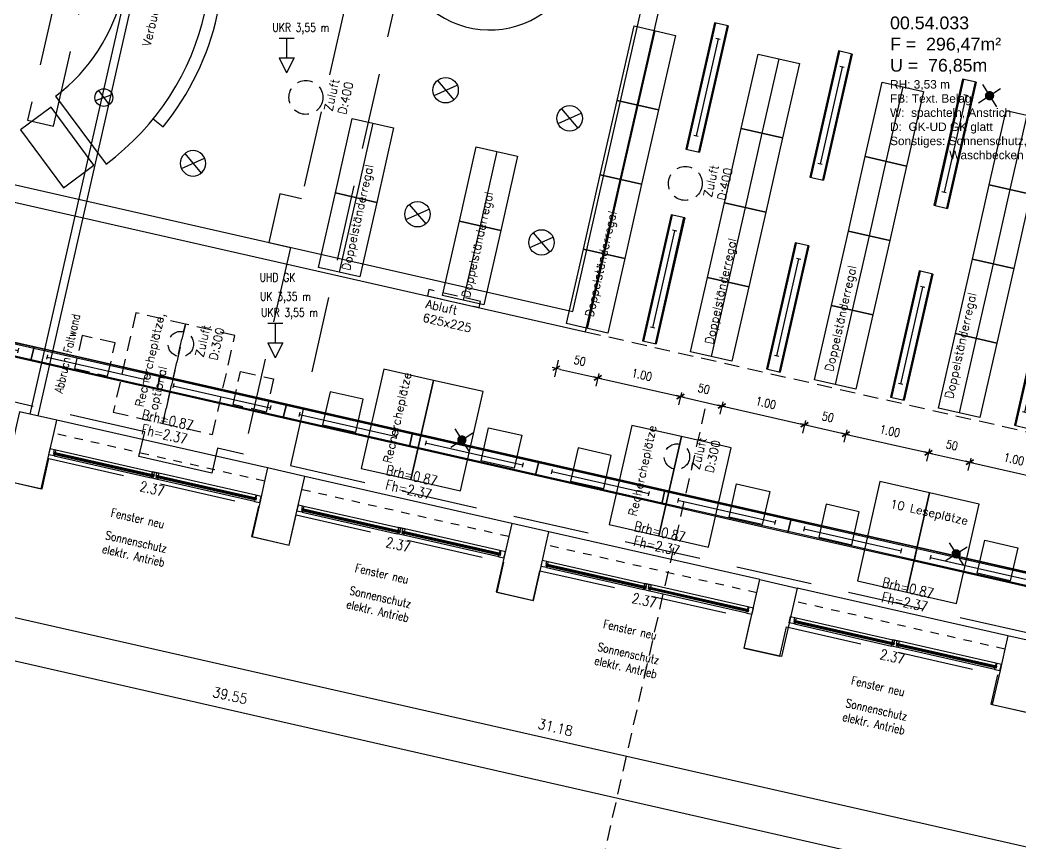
# Model space of a CAD drawing. Header units: metres. Extents: x -7 to 99688, y -10762 to -90.
# Drawn here: x 86.01 to 97.81, y -148.47 to -138.76 of the extents above; entities that cross this region are included whole.
import ezdxf
from ezdxf.enums import TextEntityAlignment as Align

# ---------------------------------------------------------------- set-up
doc = ezdxf.new("R2010")
doc.units = ezdxf.units.M
doc.header["$LTSCALE"] = 0.03
doc.linetypes.add('GESTRICHELT', pattern=[9, 6, -3])
doc.linetypes.add('GESTRICHELT2', pattern=[4.5, 3, -1.5])
doc.layers.get('0').update_dxf_attribs({"linetype": 'CONTINUOUS'})
doc.layers.get('Defpoints').update_dxf_attribs({"linetype": 'CONTINUOUS'})
for name, color, linetype in [('A_abriss', 44, '_ABBRUCH'), ('A_ansicht', 9, 'CONTINUOUS'), ('A_bemaßung', 2, 'CONTINUOUS'), ('A_Deckenplan', 8, 'CONTINUOUS'), ('A_fenster', 7, 'CONTINUOUS'), ('A_Höhen', 3, 'CONTINUOUS'), ('A_möbel_neu', 1, 'CONTINUOUS'), ('A_räume', 5, 'CONTINUOUS'), ('A_text', 5, 'CONTINUOUS'), ('A_verdeckt', 8, 'GESTRICHELT2'), ('A_wände', 6, 'CONTINUOUS'), ('CKMA0002', 2, 'CONTINUOUS'), ('E__LEUCHTEN', 6, 'CONTINUOUS')]:
    doc.layers.add(name, color=color, linetype=linetype)
doc.styles.add('BOLDSIMP_FNT', font='TXT.shx', dxfattribs={"width": 0.9, "height": 0.12})
doc.styles.add('PITSIMP8', font='PITSIMP8.SHX')
doc.styles.add('SIMPLEX', font='simplex.shx', dxfattribs={"width": 0.8, "height": 0.1})
doc.styles.get("Standard").update_dxf_attribs({"font": 'txt', "height": 1})
doc.linetypes.add('_ABBRUCH', pattern='A,25,[101,cadkon.shx,S=3.5,R=0,X=0,Y=0],25', length=50)
doc.dimstyles.get("Standard").update_dxf_attribs({"dimtxt": 0.1, "dimasz": 0.05, "dimexe": 0.1, "dimexo": 0, "dimgap": 0.1, "dimtad": 1, "dimdec": 4, "dimrnd": 0.0025, "dimzin": 0, "dimdsep": 46, "dimtxsty": 'SIMPLEX', "dimblk": 'DIMCROSS', "dimblk1": 'DIMCROSS', "dimblk2": 'DIMCROSS', "dimsah": 1, "dimcen": 2.5, "dimdle": 0.025, "dimclrd": 1, "dimclre": 1, "dimclrt": 6, "dimadec": 0, "dimazin": 0, "dimtfac": 1, "dimtdec": 4, "dimtix": 1, "dimtmove": 2, "dimatfit": 3, "dimfxl": 1, "dimtvp": 1, "dimtolj": 1, "dimtzin": 0, "dimarcsym": 0})

# ---------------------------------------------------------------- blocks, each defined once
blk = doc.blocks.new('DIMCROSS')
at = {"color": 0, "linetype": 'ByBlock'}
blk.add_line((-1, 0), (1, 0), dxfattribs=at)
at = {"linetype": 'ByBlock'}
blk.add_line((-0.707107, -0.707107), (0.707107, 0.707107), dxfattribs=at)
blk = doc.blocks.new('*D108')
at = {"layer": 'CKMA0002', "color": 1, "lineweight": -2}
for p, q in [((92.36, -142.772), (92.316, -142.967)), ((92.387, -142.881), (92.777, -142.969)), ((92.837, -142.931), (92.803, -143.078))]:
    blk.add_line(p, q, dxfattribs=at)
at = {"layer": 'Defpoints', "color": 0}
for p in [(93.066, -139.659), (93.543, -139.819), (92.826, -142.98)]:
    blk.add_point(p, dxfattribs=at)
at = {"layer": 'CKMA0002', "color": 1, "lineweight": -2, "xscale": 0.05, "yscale": 0.05, "zscale": 0.05}
for p, rotation in [((92.338, -142.869), 167.2193749375083), ((92.826, -142.98), 347.2193749375083)]:
    blk.add_blockref('DIMCROSS', p, dxfattribs=dict(at, rotation=rotation))
at = {"layer": 'CKMA0002', "color": 6, "insert": (92.615, -142.779), "char_height": 0.1, "attachment_point": 5, "rotation": 347.2194, "style": 'SIMPLEX'}
blk.add_mtext('\\A1;50{\\A1\\H0.7x\\S;}', dxfattribs=at)
blk = doc.blocks.new('*D109')
at = {"layer": 'CKMA0002', "color": 1, "lineweight": -2}
for p, q in [((92.874, -142.991), (93.752, -143.19)), ((93.812, -143.153), (93.779, -143.299))]:
    blk.add_line(p, q, dxfattribs=at)
at = {"layer": 'Defpoints', "color": 0}
for p in [(93.543, -139.819), (94.518, -140.04), (93.801, -143.201)]:
    blk.add_point(p, dxfattribs=at)
at = {"layer": 'CKMA0002', "color": 1, "lineweight": -2, "xscale": 0.05, "yscale": 0.05, "zscale": 0.05}
for p, rotation in [((92.826, -142.98), 167.2193749375083), ((93.801, -143.201), 347.2193749375083)]:
    blk.add_blockref('DIMCROSS', p, dxfattribs=dict(at, rotation=rotation))
at = {"layer": 'CKMA0002', "color": 6, "insert": (93.346, -142.944), "char_height": 0.1, "attachment_point": 5, "rotation": 347.2194, "style": 'SIMPLEX'}
blk.add_mtext('\\A1;1.00{\\A1\\H0.7x\\S;}', dxfattribs=at)
blk = doc.blocks.new('*D110')
at = {"layer": 'CKMA0002', "color": 1, "lineweight": -2}
for p, q in [((93.85, -143.212), (94.24, -143.301)), ((94.3, -143.263), (94.266, -143.409))]:
    blk.add_line(p, q, dxfattribs=at)
at = {"layer": 'Defpoints', "color": 0}
for p in [(94.518, -140.04), (95.006, -140.15), (94.289, -143.312)]:
    blk.add_point(p, dxfattribs=at)
at = {"layer": 'CKMA0002', "color": 1, "lineweight": -2, "xscale": 0.05, "yscale": 0.05, "zscale": 0.05}
for p, rotation in [((93.801, -143.201), 167.2193749375083), ((94.289, -143.312), 347.2193749375083)]:
    blk.add_blockref('DIMCROSS', p, dxfattribs=dict(at, rotation=rotation))
at = {"layer": 'CKMA0002', "color": 6, "insert": (94.078, -143.11), "char_height": 0.1, "attachment_point": 5, "rotation": 347.2194, "style": 'SIMPLEX'}
blk.add_mtext('\\A1;50{\\A1\\H0.7x\\S;}', dxfattribs=at)
blk = doc.blocks.new('*D111')
at = {"layer": 'CKMA0002', "color": 1, "lineweight": -2}
for p, q in [((94.337, -143.323), (95.215, -143.522)), ((95.275, -143.484), (95.242, -143.631))]:
    blk.add_line(p, q, dxfattribs=at)
at = {"layer": 'Defpoints', "color": 0}
for p in [(95.006, -140.15), (95.981, -140.372), (95.264, -143.533)]:
    blk.add_point(p, dxfattribs=at)
at = {"layer": 'CKMA0002', "color": 1, "lineweight": -2, "xscale": 0.05, "yscale": 0.05, "zscale": 0.05}
for p, rotation in [((94.289, -143.312), 167.2193749375083), ((95.264, -143.533), 347.2193749375083)]:
    blk.add_blockref('DIMCROSS', p, dxfattribs=dict(at, rotation=rotation))
at = {"layer": 'CKMA0002', "color": 6, "insert": (94.809, -143.276), "char_height": 0.1, "attachment_point": 5, "rotation": 347.2194, "style": 'SIMPLEX'}
blk.add_mtext('\\A1;1.00{\\A1\\H0.7x\\S;}', dxfattribs=at)
blk = doc.blocks.new('*D112')
at = {"layer": 'CKMA0002', "color": 1, "lineweight": -2}
for p, q in [((95.312, -143.544), (95.703, -143.633)), ((95.762, -143.595), (95.729, -143.741))]:
    blk.add_line(p, q, dxfattribs=at)
at = {"layer": 'Defpoints', "color": 0}
for p in [(95.981, -140.372), (96.468, -140.482), (95.751, -143.644)]:
    blk.add_point(p, dxfattribs=at)
at = {"layer": 'CKMA0002', "color": 1, "lineweight": -2, "xscale": 0.05, "yscale": 0.05, "zscale": 0.05}
for p, rotation in [((95.264, -143.533), 167.2193749375083), ((95.751, -143.644), 347.2193749375083)]:
    blk.add_blockref('DIMCROSS', p, dxfattribs=dict(at, rotation=rotation))
at = {"layer": 'CKMA0002', "color": 6, "insert": (95.541, -143.442), "char_height": 0.1, "attachment_point": 5, "rotation": 347.2194, "style": 'SIMPLEX'}
blk.add_mtext('\\A1;50{\\A1\\H0.7x\\S;}', dxfattribs=at)
blk = doc.blocks.new('*D113')
at = {"layer": 'CKMA0002', "color": 1, "lineweight": -2}
for p, q in [((95.8, -143.655), (96.678, -143.854)), ((96.738, -143.816), (96.704, -143.963))]:
    blk.add_line(p, q, dxfattribs=at)
at = {"layer": 'Defpoints', "color": 0}
for p in [(97.643, -139.826), (96.468, -140.482), (96.727, -143.865)]:
    blk.add_point(p, dxfattribs=at)
at = {"layer": 'CKMA0002', "color": 1, "lineweight": -2, "xscale": 0.05, "yscale": 0.05, "zscale": 0.05}
for p, rotation in [((95.751, -143.644), 167.2193749375083), ((96.727, -143.865), 347.2193749375083)]:
    blk.add_blockref('DIMCROSS', p, dxfattribs=dict(at, rotation=rotation))
at = {"layer": 'CKMA0002', "color": 6, "insert": (96.272, -143.608), "char_height": 0.1, "attachment_point": 5, "rotation": 347.2194, "style": 'SIMPLEX'}
blk.add_mtext('\\A1;1.00{\\A1\\H0.7x\\S;}', dxfattribs=at)
blk = doc.blocks.new('*D114')
at = {"layer": 'CKMA0002', "color": 1, "lineweight": -2}
for p, q in [((96.775, -143.876), (97.165, -143.965)), ((97.225, -143.927), (97.192, -144.073))]:
    blk.add_line(p, q, dxfattribs=at)
at = {"layer": 'Defpoints', "color": 0}
for p in [(97.643, -139.826), (98.13, -139.936), (97.214, -143.976)]:
    blk.add_point(p, dxfattribs=at)
at = {"layer": 'CKMA0002', "color": 1, "lineweight": -2, "xscale": 0.05, "yscale": 0.05, "zscale": 0.05}
for p, rotation in [((96.727, -143.865), 167.2193749375083), ((97.214, -143.976), 347.2193749375083)]:
    blk.add_blockref('DIMCROSS', p, dxfattribs=dict(at, rotation=rotation))
at = {"layer": 'CKMA0002', "color": 6, "insert": (97.004, -143.774), "char_height": 0.1, "attachment_point": 5, "rotation": 347.2194, "style": 'SIMPLEX'}
blk.add_mtext('\\A1;50{\\A1\\H0.7x\\S;}', dxfattribs=at)
blk = doc.blocks.new('*D115')
at = {"layer": 'CKMA0002', "color": 1, "lineweight": -2}
for p, q in [((97.263, -143.987), (98.141, -144.186)), ((98.2, -144.148), (98.167, -144.294))]:
    blk.add_line(p, q, dxfattribs=at)
at = {"layer": 'Defpoints', "color": 0}
for p in [(98.13, -139.936), (99.106, -140.157), (98.189, -144.197)]:
    blk.add_point(p, dxfattribs=at)
at = {"layer": 'CKMA0002', "color": 1, "lineweight": -2, "xscale": 0.05, "yscale": 0.05, "zscale": 0.05}
for p, rotation in [((97.214, -143.976), 167.2193749375083), ((98.189, -144.197), 347.2193749375083)]:
    blk.add_blockref('DIMCROSS', p, dxfattribs=dict(at, rotation=rotation))
at = {"layer": 'CKMA0002', "color": 6, "insert": (97.735, -143.94), "char_height": 0.1, "attachment_point": 5, "rotation": 347.2194, "style": 'SIMPLEX'}
blk.add_mtext('\\A1;1.00{\\A1\\H0.7x\\S;}', dxfattribs=at)
blk = doc.blocks.new('I541')
for p, q in [((-2.4, -1.8), (2.4, 1.8)), ((-2.4, 1.8), (2.4, -1.8))]:
    blk.add_line(p, q)
blk.add_circle((0, 0), 3)
blk = doc.blocks.new('Sich.beleuchtung')
at = {"layer": 'E__LEUCHTEN', "color": 3}
for p, q in [((-100, 100), (100, -100)), ((-100, -100), (100, 100))]:
    blk.add_line(p, q, dxfattribs=at)
at = {"layer": 'E__LEUCHTEN', "color": 3, "const_width": 50}
blk.add_lwpolyline([(-25, 0, 1), (25, 0, 1)], format="xyb", close=True, dxfattribs=at)
blk = doc.blocks.new('2DEL_464')
for p, q in [((-0.5, 0.5), (0.5, 0.5)), ((-0.5, 0.425), (0.5, 0.425)), ((-0.3844, 0.16), (-0.3844, -0.16)), ((0.3844, 0.16), (0.3844, -0.16)), ((-0.3844, 0), (0.3844, 0)), ((-0.5, -0.425), (0.5, -0.425))]:
    blk.add_line(p, q)
blk.add_lwpolyline([(-0.5, -0.5), (0.5, -0.5), (0.5, 0.5), (-0.5, 0.5)], close=True)
at = {"style": 'PITSIMP8', "flags": 9}
for tag, p in [('RAUM/GRUPPE', (-0.0298, 0.1593)), ('BEZEICHNUNG', (-0.0298, 0.1793)), ('POS.NR.G-LV', (-0.0298, 0.1393)), ('KENNUNG', (-0.0298, 0.0793)), ('FABRIKAT', (-0.0298, 0.1193)), ('TYP', (-0.0298, 0.0993)), ('VOLUMENSTROM', (-0.0298, 0.0393)), ('DRUCK/-STUFE', (-0.0298, 0.0193)), ('ANSCHLUSS', (-0.0298, -0.0007)), ('LEISTUNG', (-0.0298, 0.0593)), ('TEMPERATUR', (-0.0298, -0.0607)), ('DREHZAHL', (-0.0298, -0.0807)), ('GROESSE', (-0.0298, -0.0207)), ('DN', (-0.0298, -0.0407)), ('SPANNUNG/FREQUENZ', (-0.0298, -0.1207)), ('SCHUTZART', (-0.0298, -0.1007)), ('GEWICHT', (-0.0298, -0.1407)), ('FREI', (-0.0298, -0.1607)), ('FREI', (-0.0298, -0.1807)), ('FREI', (-0.0298, -0.2007))]:
    blk.add_attdef(tag, text='', height=0.01, dxfattribs=at).set_placement(p, align=Align.MIDDLE)
blk = doc.blocks.new('Keller_bibo')
at = {"layer": 'A_verdeckt', "linetype": 'GESTRICHELT', "ltscale": 5}
for points in [[(89.862, -238.527), (89.331, -240.867), (89.077, -240.81), (88.947, -241.385), (89.2, -241.443), (88.647, -243.881), (88.34, -243.811), (88.274, -244.104), (87.415, -243.909), (87.482, -243.616), (85.683, -243.208)], [(85.815, -244.187), (86.272, -244.291), (86.353, -243.933), (88.824, -244.494), (88.743, -244.851), (89.187, -244.952), (89.267, -244.598), (91.715, -245.153), (91.635, -245.507), (92.065, -245.605), (92.144, -245.255), (94.626, -245.818), (94.547, -246.168), (94.972, -246.264), (95.051, -245.918), (97.54, -246.482), (97.461, -246.829), (97.894, -246.927)], [(89.201, -244.014), (107.848, -248.244), (110.389, -237.045), (91.742, -232.816), (89.201, -244.014)], [(86.755, -238.478), (86.448, -238.409), (86.101, -239.94), (86.408, -240.01), (86.755, -238.478)]]:
    blk.add_lwpolyline(points, dxfattribs=at)

msp = doc.modelspace()

# ---------------------------------------------------------------- linework, layer by layer
at = {"layer": 'A_abriss', "ltscale": 0.3}
for p, q in [((88.72443, -131.95804), (86.12743, -143.40718)), ((86.22492, -143.42928), (88.82194, -131.98017))]:
    msp.add_line(p, q, dxfattribs=at)
at = {"layer": 'A_ansicht', "color": 9, "linetype": 'Continuous'}
for p, q in [((88.93211, -144.04318), (86.44449, -143.47894)), ((91.81267, -144.69671), (89.36998, -144.14251)), ((94.73815, -145.36025), (92.25051, -144.79599)), ((97.66369, -146.02377), (95.17602, -145.45955))]:
    msp.add_line(p, q, dxfattribs=at)
at = {"layer": 'A_bemaßung'}
for p, q in [((89.06716, -138.97407), (89.24362, -138.97407)), ((89.15539, -138.97407), (89.15539, -139.20717)), ((89.06716, -139.20717), (89.24362, -139.20717)), ((89.06716, -139.20717), (89.15539, -139.38363)), ((89.24362, -139.20717), (89.15539, -139.38363)), ((88.93406, -142.33509), (89.11052, -142.33509)), ((89.02229, -142.33509), (89.02229, -142.56818)), ((88.93406, -142.56818), (89.11052, -142.56818)), ((88.93406, -142.56818), (89.02229, -142.74465)), ((89.11052, -142.56818), (89.02229, -142.74465))]:
    msp.add_line(p, q, dxfattribs=at)
at = {"layer": 'A_bemaßung', "linetype": 'Continuous'}
for p, q in [((69.19108, -142.00374), (107.95634, -150.79676)), ((69.08221, -142.47624), (107.84026, -151.301))]:
    msp.add_line(p, q, dxfattribs=at)
at = {"layer": 'A_Deckenplan', "linetype": 'GESTRICHELT'}
msp.add_line((92.68179, -142.43602), (107.3904, -145.77132), dxfattribs=at)
at = {"layer": 'A_Deckenplan'}
for points in [[(94.59127, -134.06574), (86.48897, -132.22819), (84.59009, -140.60088), (92.68179, -142.43602)], [(94.3414, -134.21415), (86.63978, -132.46747), (84.82937, -140.45006), (92.53104, -142.19648)]]:
    msp.add_lwpolyline(points, close=True, dxfattribs=at)
at = {"layer": 'A_Deckenplan', "color": 5, "linetype": 'GESTRICHELT'}
msp.add_lwpolyline([(90.81661, -142.01302), (91.42614, -142.15124), (91.44272, -142.07809), (90.8332, -141.93988)], close=True, dxfattribs=at)
for centre, radius in [((89.38377, -139.67272), 0.2), ((93.85844, -140.68738), 0.2), ((87.9084, -142.58252), 0.15), ((93.75938, -143.90964), 0.15)]:
    msp.add_circle(centre, radius, dxfattribs=at)
at = {"layer": 'A_fenster', "color": 2}
for p, q in [((86.41236, -143.85721), (86.40705, -143.88062)), ((86.40705, -143.88062), (87.58716, -144.14826)), ((86.40838, -143.87477), (87.58849, -144.14241)), ((86.41103, -143.86306), (87.59114, -144.1307)), ((86.41236, -143.85721), (87.59247, -144.12485)), ((86.42078, -143.86527), (86.41813, -143.87698)), ((87.59247, -144.12485), (87.58716, -144.14826)), ((87.61782, -144.1306), (87.61252, -144.15401)), ((88.79775, -144.3982), (87.61782, -144.1306)), ((88.79244, -144.42161), (87.61252, -144.15401)), ((88.79377, -144.41576), (87.61384, -144.14816)), ((88.79642, -144.40406), (87.6165, -144.13645)), ((88.78667, -144.40184), (88.78402, -144.41355)), ((88.79775, -144.3982), (88.79244, -144.42161)), ((89.33805, -144.5205), (89.33275, -144.54391)), ((89.33275, -144.54391), (90.49025, -144.80651)), ((89.33407, -144.53805), (90.49158, -144.80066)), ((89.33673, -144.52635), (90.49423, -144.78895)), ((89.33805, -144.5205), (90.49556, -144.7831)), ((89.34648, -144.52856), (89.34383, -144.54027)), ((90.49556, -144.7831), (90.49025, -144.80651)), ((90.52092, -144.78885), (90.51561, -144.81226)), ((91.67308, -145.07477), (90.51561, -144.81226)), ((91.6744, -145.06892), (90.51694, -144.80641)), ((91.67706, -145.05721), (90.51959, -144.79471)), ((91.67839, -145.05136), (90.52092, -144.78885)), ((91.66731, -145.055), (91.66465, -145.0667)), ((91.67839, -145.05136), (91.67308, -145.07477)), ((92.21887, -145.17401), (92.21356, -145.19742)), ((92.21489, -145.19156), (93.39484, -145.45917)), ((92.21754, -145.17986), (93.39749, -145.44747)), ((92.21887, -145.17401), (93.39882, -145.44162)), ((92.2273, -145.18207), (92.22464, -145.19378)), ((92.21356, -145.19742), (93.39351, -145.46502)), ((93.39882, -145.44162), (93.39351, -145.46502)), ((93.42417, -145.44737), (93.41886, -145.47077)), ((94.59881, -145.73838), (93.41886, -145.47077)), ((94.60014, -145.73253), (93.42019, -145.46492)), ((94.60279, -145.72083), (93.42285, -145.45322)), ((94.60412, -145.71497), (93.42417, -145.44737)), ((94.59304, -145.71861), (94.59039, -145.73032)), ((94.60412, -145.71497), (94.59881, -145.73838)), ((95.14373, -145.83925), (95.13842, -145.86265)), ((95.13842, -145.86265), (96.31837, -146.13026)), ((95.13975, -145.8568), (96.3197, -146.12441)), ((95.1424, -145.8451), (96.32235, -146.11271)), ((95.14373, -145.83925), (96.32368, -146.10685)), ((95.15215, -145.84731), (95.1495, -145.85901)), ((96.32368, -146.10685), (96.31837, -146.13026)), ((96.34903, -146.1126), (96.34372, -146.13601)), ((97.525, -146.39777), (96.34505, -146.13016)), ((97.52765, -146.38606), (96.34771, -146.11846)), ((97.52898, -146.38021), (96.34903, -146.1126)), ((97.52367, -146.40362), (96.34372, -146.13601)), ((97.5179, -146.38385), (97.51525, -146.39555)), ((97.52898, -146.38021), (97.52367, -146.40362))]:
    msp.add_line(p, q, dxfattribs=at)
at = {"layer": 'A_fenster', "color": 10, "linetype": 'Continuous'}
for p, q in [((86.41236, -143.85721), (86.41943, -143.826)), ((86.43309, -143.8291), (87.57517, -144.08812)), ((86.41323, -143.9015), (87.55858, -144.16126)), ((87.57517, -144.08812), (87.56809, -144.11932)), ((87.64928, -144.10493), (87.57517, -144.08812)), ((87.59247, -144.12485), (87.59955, -144.09365)), ((87.61782, -144.1306), (87.6249, -144.0994)), ((88.79118, -144.3639), (87.64928, -144.10493)), ((88.77785, -144.43778), (87.6327, -144.17807)), ((88.79775, -144.3982), (88.80483, -144.367)), ((89.33805, -144.5205), (89.34513, -144.48929)), ((89.33893, -144.56479), (90.46167, -144.81951)), ((89.35879, -144.49239), (90.47826, -144.74637)), ((90.47826, -144.74637), (90.47118, -144.77757)), ((90.55238, -144.76318), (90.47826, -144.74637)), ((90.49556, -144.7831), (90.50264, -144.7519)), ((90.52092, -144.78885), (90.528, -144.75765)), ((91.65849, -145.09094), (90.53579, -144.83632)), ((91.67181, -145.01706), (90.55238, -144.76318)), ((91.67839, -145.05136), (91.68546, -145.02015)), ((92.21887, -145.17401), (92.22595, -145.1428)), ((92.2396, -145.1459), (93.38151, -145.40488)), ((92.21975, -145.2183), (93.36493, -145.47802)), ((93.38151, -145.40488), (93.37444, -145.43609)), ((93.45563, -145.42169), (93.38151, -145.40488)), ((93.39882, -145.44162), (93.40589, -145.41041)), ((93.42417, -145.44737), (93.43125, -145.41616)), ((94.59755, -145.68067), (93.45563, -145.42169)), ((94.58422, -145.75455), (93.43904, -145.49483)), ((94.60412, -145.71497), (94.6112, -145.68377)), ((95.14373, -145.83925), (95.15081, -145.80804)), ((95.14461, -145.88354), (96.28979, -146.14326)), ((95.16446, -145.81114), (96.30637, -146.07012)), ((96.30637, -146.07012), (96.2993, -146.10132)), ((96.38049, -146.08693), (96.30637, -146.07012)), ((96.32368, -146.10685), (96.33075, -146.07565)), ((96.34903, -146.1126), (96.35611, -146.0814)), ((97.5224, -146.34591), (96.38049, -146.08693)), ((97.50908, -146.41979), (96.3639, -146.16007)), ((97.52898, -146.38021), (97.53606, -146.349))]:
    msp.add_line(p, q, dxfattribs=at)
for points in [[(86.36872, -143.8145), (86.43309, -143.8291), (86.42601, -143.86031), (86.41236, -143.85721), (86.40705, -143.88062), (86.42356, -143.88436), (86.42151, -143.8934), (86.41323, -143.9015), (86.35213, -143.88765)], [(87.6327, -144.17807), (87.55858, -144.16126), (87.56278, -144.14273), (87.58716, -144.14826), (87.59247, -144.12485), (87.56809, -144.11932), (87.57517, -144.08812), (87.64928, -144.10493), (87.64221, -144.13613), (87.61782, -144.1306), (87.61252, -144.15401), (87.6369, -144.15954)], [(88.85554, -144.3785), (88.79118, -144.3639), (88.7841, -144.39511), (88.79775, -144.3982), (88.79244, -144.42161), (88.77593, -144.41786), (88.77388, -144.4269), (88.77785, -144.43778), (88.83895, -144.45164)], [(89.29442, -144.47779), (89.35879, -144.49239), (89.35171, -144.5236), (89.33805, -144.5205), (89.33275, -144.54391), (89.34926, -144.54765), (89.34721, -144.55669), (89.33893, -144.56479), (89.27783, -144.55093)], [(90.53579, -144.83632), (90.46167, -144.81951), (90.46587, -144.80098), (90.49025, -144.80651), (90.49556, -144.7831), (90.47118, -144.77757), (90.47826, -144.74637), (90.55238, -144.76318), (90.5453, -144.79438), (90.52092, -144.78885), (90.51561, -144.81226), (90.53999, -144.81779)], [(91.73617, -145.03166), (91.67181, -145.01706), (91.66473, -145.04827), (91.67839, -145.05136), (91.67308, -145.07477), (91.65656, -145.07102), (91.65451, -145.08006), (91.65849, -145.09094), (91.71959, -145.1048)], [(92.17524, -145.1313), (92.2396, -145.1459), (92.23252, -145.17711), (92.21887, -145.17401), (92.21356, -145.19742), (92.23008, -145.20116), (92.22803, -145.2102), (92.21975, -145.2183), (92.15865, -145.20444)], [(93.43904, -145.49483), (93.36493, -145.47802), (93.36913, -145.45949), (93.39351, -145.46502), (93.39882, -145.44162), (93.37444, -145.43609), (93.38151, -145.40488), (93.45563, -145.42169), (93.44855, -145.4529), (93.42417, -145.44737), (93.41886, -145.47077), (93.44325, -145.4763)], [(94.66191, -145.69527), (94.59755, -145.68067), (94.59047, -145.71188), (94.60412, -145.71497), (94.59881, -145.73838), (94.5823, -145.73463), (94.58025, -145.74367), (94.58422, -145.75455), (94.64532, -145.76841)], [(95.1001, -145.79654), (95.16446, -145.81114), (95.15738, -145.84234), (95.14373, -145.83925), (95.13842, -145.86265), (95.15494, -145.8664), (95.15289, -145.87544), (95.14461, -145.88354), (95.08351, -145.86968)], [(96.3639, -146.16007), (96.28979, -146.14326), (96.29399, -146.12473), (96.31837, -146.13026), (96.32368, -146.10685), (96.2993, -146.10132), (96.30637, -146.07012), (96.38049, -146.08693), (96.37341, -146.11813), (96.34903, -146.1126), (96.34372, -146.13601), (96.36811, -146.14154)], [(97.58677, -146.36051), (97.5224, -146.34591), (97.51533, -146.37711), (97.52898, -146.38021), (97.52367, -146.40362), (97.50716, -146.39987), (97.50511, -146.40891), (97.50908, -146.41979), (97.57018, -146.43365)]]:
    msp.add_lwpolyline(points, close=True, dxfattribs=at)
at = {"layer": 'A_möbel_neu'}
for p, q in [((93.49802, -138.88562), (93.29894, -139.76332)), ((94.96095, -139.21744), (94.76187, -140.09515)), ((96.42372, -139.54915), (96.22464, -140.42686)), ((86.43047, -139.65605), (87.02633, -140.45915)), ((93.29894, -139.76332), (93.09986, -140.64103)), ((97.88665, -139.88097), (97.68757, -140.75868)), ((87.58308, -139.92556), (87.69964, -140.01997)), ((90.1742, -139.97732), (89.97512, -140.85503)), ((94.76187, -140.09515), (94.56279, -140.97285)), ((91.63705, -140.30909), (91.43797, -141.1868)), ((96.22464, -140.42686), (96.02556, -141.30456)), ((93.09986, -140.64103), (92.90078, -141.51873)), ((97.68757, -140.75868), (97.48849, -141.63639)), ((89.97512, -140.85503), (89.77604, -141.73273)), ((94.56279, -140.97285), (94.36371, -141.85056)), ((91.43797, -141.1868), (91.23889, -142.0645)), ((96.02556, -141.30456), (95.82648, -142.18227)), ((92.90078, -141.51873), (92.7017, -142.39644)), ((97.48849, -141.63639), (97.28941, -142.51409)), ((94.36371, -141.85056), (94.16462, -142.72826)), ((95.82648, -142.18227), (95.6274, -143.05997)), ((97.28941, -142.51409), (97.09032, -143.3918))]:
    msp.add_line(p, q, dxfattribs=at)
for points in [[(93.25422, -138.83032), (93.74183, -138.94092), (93.54275, -139.81862), (93.05514, -139.70802)], [(94.71714, -139.16214), (95.20476, -139.27274), (95.00568, -140.15045), (94.51806, -140.03984)], [(96.17992, -139.49385), (96.66753, -139.60445), (96.46845, -140.48216), (95.98084, -140.37156)], [(93.05514, -139.70802), (93.54275, -139.81862), (93.34367, -140.69633), (92.85605, -140.58573)], [(86.52276, -140.73938), (86.88415, -140.47124), (86.37768, -139.78861), (86.01629, -140.05675)], [(97.64284, -139.82567), (98.13046, -139.93627), (97.93138, -140.81398), (97.44376, -140.70338)], [(89.93039, -139.92202), (90.41801, -140.03262), (90.21893, -140.91033), (89.73131, -140.79973)], [(94.51806, -140.03984), (95.00568, -140.15045), (94.80659, -141.02815), (94.31898, -140.91755)], [(91.39324, -140.25379), (91.88086, -140.36439), (91.68178, -141.2421), (91.19416, -141.1315)], [(95.98084, -140.37156), (96.46845, -140.48216), (96.26937, -141.35986), (95.78176, -141.24926)], [(92.85605, -140.58573), (93.34367, -140.69633), (93.14459, -141.57403), (92.65697, -141.46343)], [(97.44376, -140.70338), (97.93138, -140.81398), (97.73229, -141.69169), (97.24468, -141.58108)], [(89.73131, -140.79973), (90.21893, -140.91033), (90.01985, -141.78803), (89.53223, -141.67743)], [(94.31898, -140.91755), (94.80659, -141.02815), (94.60751, -141.90586), (94.1199, -141.79526)], [(91.19416, -141.1315), (91.68178, -141.2421), (91.48269, -142.1198), (90.99508, -142.0092)], [(95.78176, -141.24926), (96.26937, -141.35986), (96.07029, -142.23757), (95.58267, -142.12697)], [(92.65697, -141.46343), (93.14459, -141.57403), (92.94551, -142.45174), (92.45789, -142.34114)], [(97.24468, -141.58108), (97.73229, -141.69169), (97.53321, -142.56939), (97.0456, -142.45879)], [(94.1199, -141.79526), (94.60751, -141.90586), (94.40843, -142.78356), (93.92082, -142.67296)], [(95.58267, -142.12697), (96.07029, -142.23757), (95.87121, -143.11527), (95.38359, -143.00467)], [(97.0456, -142.45879), (97.53321, -142.56939), (97.33413, -143.4471), (96.84652, -143.3365)], [(90.03679, -144.04785), (90.62193, -144.18057), (90.88737, -143.0103), (90.30223, -142.87758)], [(90.62193, -144.18057), (91.20706, -144.31329), (91.47251, -143.14302), (90.88737, -143.0103)], [(89.58072, -143.53425), (89.97081, -143.62273), (90.05929, -143.23264), (89.6692, -143.14416)], [(91.8401, -144.04672), (91.45001, -143.95824), (91.53849, -143.56815), (91.92858, -143.65663)], [(92.96229, -144.71134), (93.54743, -144.84406), (93.81287, -143.67378), (93.22774, -143.54106)], [(93.54743, -144.84406), (94.13257, -144.97678), (94.39801, -143.8065), (93.81287, -143.67378)], [(92.50622, -144.19773), (92.89631, -144.28621), (92.98479, -143.89612), (92.5947, -143.80764)], [(94.7656, -144.7102), (94.37551, -144.62172), (94.46399, -144.23163), (94.85408, -144.32011)], [(95.88781, -145.37494), (96.47294, -145.50766), (96.73838, -144.33739), (96.15325, -144.20466)], [(96.47294, -145.50766), (97.05808, -145.64038), (97.32352, -144.47011), (96.73838, -144.33739)], [(95.43173, -144.86133), (95.82182, -144.94981), (95.9103, -144.55972), (95.52021, -144.47124)], [(97.69111, -145.37381), (97.30102, -145.28532), (97.3895, -144.89523), (97.77959, -144.98371)]]:
    msp.add_lwpolyline(points, close=True, dxfattribs=at)
at = {"layer": 'A_möbel_neu', "linetype": 'GESTRICHELT'}
for points in [[(87.11129, -143.38437), (87.69642, -143.51709), (87.96186, -142.34682), (87.37673, -142.2141)], [(87.69642, -143.51709), (88.28156, -143.64981), (88.547, -142.47954), (87.96186, -142.34682)], [(86.65521, -142.87077), (87.0453, -142.95924), (87.13378, -142.56915), (86.74369, -142.48067)], [(88.91459, -143.38324), (88.5245, -143.29476), (88.61298, -142.90467), (89.00308, -142.99315)]]:
    msp.add_lwpolyline(points, close=True, dxfattribs=at)
at = {"layer": 'A_möbel_neu'}
for centre, radius, start, end in [((85.19557, -137.99164), 3.0725, 306.573466, 27.866014), ((91.55167, -137.77757), 1.1, 19.730195, 314.713314), ((85.19557, -137.99164), 2.0725, 306.573466, 27.866014), ((85.19557, -137.99164), 3.2225, 320.992135, 13.447345)]:
    msp.add_arc(centre, radius, start, end, dxfattribs=at)
at = {"layer": 'A_text', "color": 5, "linetype": 'GESTRICHELT'}
msp.add_line((94.09014, -143.34719), (92.5596, -150.09471), dxfattribs=at)
at = {"layer": 'A_verdeckt'}
for p, q in [((88.89623, -144.19911), (86.40956, -143.63508)), ((91.77678, -144.85258), (89.33456, -144.29863)), ((94.70227, -145.51617), (92.21563, -144.95213)), ((97.62777, -146.17971), (95.14109, -145.61566))]:
    msp.add_line(p, q, dxfattribs=at)
at = {"layer": 'A_wände', "color": 1, "linetype": 'Continuous'}
for p, q in [((86.40956, -143.63508), (86.40908, -143.63497)), ((89.33507, -144.29861), (89.33459, -144.29852)), ((92.21563, -144.95213), (92.21512, -144.95204)), ((97.62829, -146.1798), (97.62777, -146.17971))]:
    msp.add_line(p, q, dxfattribs=at)
at = {"layer": 'A_wände', "linetype": 'Continuous'}
for points in [[(86.40908, -143.63497), (86.44449, -143.47894), (86.00662, -143.37964), (85.97123, -143.53566), (85.97072, -143.53554), (85.91321, -143.78908), (85.82255, -144.18892), (86.26135, -144.28843), (86.35206, -143.88859), (86.40908, -143.63497)], [(88.89623, -144.19911), (88.83872, -144.45264), (88.74806, -144.85248), (89.18689, -144.95198), (89.27755, -144.55216), (89.33459, -144.29852), (89.36998, -144.14251), (88.93211, -144.04318), (88.89674, -144.19922), (88.89623, -144.19911)], [(92.21512, -144.95204), (92.25051, -144.79599), (91.81267, -144.69671), (91.77725, -144.8527), (91.77678, -144.85258), (91.71927, -145.10617), (91.62859, -145.50596), (92.0674, -145.60549), (92.15811, -145.20567), (92.21512, -144.95204)], [(94.99293, -146.26904), (94.55409, -146.16951), (94.73815, -145.36025), (95.1765, -145.45965), (94.99293, -146.26904)], [(98.10151, -146.12311), (97.66369, -146.02377), (97.62777, -146.17971), (97.57026, -146.43328), (97.47961, -146.83304), (97.91843, -146.9326), (98.10202, -146.12323)]]:
    msp.add_lwpolyline(points, dxfattribs=at)

# ---------------------------------------------------------------- block references
at = {"layer": 'A_verdeckt', "linetype": 'GESTRICHELT'}
msp.add_blockref('Keller_bibo', (0, 100), dxfattribs=at)
at = {"layer": 'E__LEUCHTEN', "color": 7, "linetype": 'Continuous', "yscale": 0.164999999999992, "zscale": 1.526}
for p, xscale, rotation in [((94.11512, -139.55572), 1.526000000000011, 257.2203920288506), ((95.57795, -139.88759), 1.526000000000011, 257.2203920288506), ((97.04073, -140.2193), 1.526000000000011, 257.2203920288506), ((93.60194, -141.81825), 1.526000000000011, 257.2203920288506), ((95.06477, -142.15012), 1.526000000000011, 257.2203920288506), ((96.52754, -142.48183), 1.526000000000011, 257.2203920288506), ((97.99047, -142.81366), 1.526000000000011, 257.2203920288506), ((85.41435, -142.52817), 1.525999999999997, 347.220146982277), ((86.90255, -142.86573), 1.525999999999997, 347.220146982277), ((88.39074, -143.20329), 1.525999999999997, 347.220146982277), ((89.87894, -143.54085), 1.525999999999997, 347.220146982277), ((91.36713, -143.87841), 1.525999999999997, 347.220146982277), ((92.85533, -144.21597), 1.525999999999997, 347.220146982277), ((94.34353, -144.55353), 1.525999999999997, 347.220146982277), ((95.83172, -144.89108), 1.525999999999997, 347.220146982277), ((97.31992, -145.22864), 1.525999999999997, 347.220146982277)]:
    msp.add_blockref('2DEL_464', p, dxfattribs=dict(at, xscale=xscale, rotation=rotation))
at = {"layer": 'E__LEUCHTEN', "color": 2}
for p, xscale, yscale, zscale, rotation in [((91.03144, -139.58795), 0.05000000000000146, 0.05000000000001137, 0.05, 347.2217543797859), ((86.99995, -139.67472), 0.03500000000000118, 0.03499999999999659, 0.035, 343.2217543797712), ((92.49427, -139.9198), 0.05000000000000146, 0.05000000000001137, 0.05, 347.2217543797859), ((88.05217, -140.4503), -0.05000000000000146, 0.05000000000001137, 0.05, 167.2257759620311), ((90.69969, -141.0508), 0.05000000000000146, 0.05000000000001137, 0.05, 347.2217543797859), ((92.16252, -141.38266), 0.05000000000000146, 0.05000000000001137, 0.05, 347.2217543797859)]:
    msp.add_blockref('I541', p, dxfattribs=dict(at, xscale=xscale, yscale=yscale, zscale=zscale, rotation=rotation))
at = {"layer": 'E__LEUCHTEN', "color": 7, "xscale": 0.001098735000002128, "yscale": 0.001098734999999351, "zscale": 0.001098735, "rotation": 347.6524336641262}
for p in [(97.44696, -139.65252), (91.22306, -143.71334), (97.05319, -145.05645)]:
    msp.add_blockref('Sich.beleuchtung', p, dxfattribs=at)

# ---------------------------------------------------------------- texts
at = {"layer": 'A_bemaßung', "color": 7, "linetype": 'Continuous', "style": 'BOLDSIMP_FNT', "width": 0.9}
for s, rotation, p in [('39.55', 347.7, (88.26526, -146.77654)), ('31.18', 346.9, (92.10123, -147.14912))]:
    msp.add_text(s, height=0.12, rotation=rotation, dxfattribs=at).set_placement(p, align=Align.BOTTOM_LEFT)
at = {"layer": 'A_Deckenplan', "color": 5, "linetype": 'GESTRICHELT', "char_height": 0.1, "width": 1, "attachment_point": 1}
for s, insert, rotation in [('{\\Fsimplex.shx;Zuluft\\PD:400}', (89.59562, -139.82247), 77.223765), ('{\\Fsimplex.shx;Zuluft\\PD:400}', (94.07035, -140.8369), 77.223765), ('{\\Fsimplex.shx;Abluft\\P625x225}', (90.81142, -142.05432), 347.223765), ('{\\Fsimplex.shx;Zuluft\\PD:300}', (88.07606, -142.72225), 77.223765), ('{\\Fsimplex.shx;Zuluft\\PD:300}', (93.92704, -144.04937), 77.223765)]:
    msp.add_mtext(s, dxfattribs=dict(at, insert=insert, rotation=rotation))
at = {"layer": 'A_Höhen', "linetype": 'Continuous', "style": 'SIMPLEX', "width": 0.8}
for s, p in [('Brh=0.87', (87.75245, -143.47821)), ('Fh=2.37', (87.71484, -143.64403)), ('Brh=0.87', (90.633, -144.13173)), ('2.37', (87.56885, -144.28764)), ('Fh=2.37', (90.59539, -144.29755)), ('Brh=0.87', (93.55848, -144.79527)), ('2.37', (90.4716, -144.94623)), ('Fh=2.37', (93.52087, -144.96109)), ('Brh=0.87', (96.48401, -145.45882)), ('2.37', (93.37491, -145.60472)), ('Fh=2.37', (96.44639, -145.62464)), ('2.37', (96.30038, -146.2683))]:
    msp.add_text(s, height=0.12, rotation=347.2, dxfattribs=at).set_placement(p, align=Align.MIDDLE_CENTER)
at = {"layer": 'A_räume', "linetype": 'Continuous', "insert": (96.27346, -137.96847), "char_height": 0.15, "width": 6.6459, "attachment_point": 1}
msp.add_mtext('{\\fArial|b0|i0|c0|p34;SANIERUNG \\PBibliothek \\P(Aula)\\P00.54.033\\PF =  296,47m²\\PU =  76,85m\\P\\H0.6667x;RH: 3,53 m\\PFB: Text. Belag\\PW:  spachteln, Anstrich\\PD:  GK-UD GK glatt\\PSonstiges: Sonnenschutz, Blendschutz GK 1\\P                  Waschbecken      }', dxfattribs=at)
at = {"layer": 'A_text', "style": 'SIMPLEX', "width": 0.8}
for s, p in [('UKR 3,55 m', (88.98825, -138.89797)), ('UHD GK', (88.83708, -141.846)), ('UK 3,35 m', (88.84259, -142.07063)), ('UKR 3,55 m', (88.85515, -142.25899))]:
    msp.add_text(s, height=0.1, dxfattribs=at).set_placement(p)
msp.add_text('Abbruch Faltwand', height=0.1, rotation=77.221754, dxfattribs=at).set_placement((86.51272, -143.16653))
at = {"layer": 'A_text', "linetype": 'Continuous', "char_height": 0.1, "attachment_point": 1}
for s, insert, width, rotation in [('\\Fsimplex.shx;Verbuchungszone', (87.45307, -139.05741), 1, 77.416918), ('\\Fsimplex.shx;Doppelständerregal', (89.80361, -141.70141), 1, 77.416918), ('\\Fsimplex.shx;Doppelständerregal', (91.21769, -142.02215), 1, 77.416918), ('\\Fsimplex.shx;Doppelständerregal', (92.67396, -142.24969), 1, 77.416918), ('\\Fsimplex.shx;Doppelständerregal', (94.08804, -142.57043), 1, 77.416918), ('\\Fsimplex.shx;Doppelständerregal', (95.50212, -142.89117), 1, 77.416918), ('\\Fsimplex.shx;Doppelständerregal', (96.9162, -143.21191), 1, 77.416918), ('{\\Fsimplex.shx;Rechercheplätze, optional}', (87.36761, -143.31029), 1, 77), ('\\Fsimplex.shx;Rechercheplätze', (90.29309, -143.97385), 1, 77.416918), ('\\Fsimplex.shx;Rechercheplätze', (93.1843, -144.59793), 1, 77.416918), ('{\\Fsimplex.shx;10 Leseplätze}', (96.28927, -144.41185), 1.6445, 347.221754)]:
    msp.add_mtext(s, dxfattribs=dict(at, insert=insert, width=width, rotation=rotation))
at = {"layer": 'A_text', "char_height": 0.1, "width": 1.1421, "attachment_point": 1, "rotation": 347.221754, "style": 'SIMPLEX'}
for s, insert in [('{\\Fsimplex.shx;Fenster neu}', (87.0985, -144.51825)), ('{\\Fsimplex.shx;Sonnenschutz\\Pelektr. Antrieb}', (87.03199, -144.78369)), ('{\\Fsimplex.shx;Fenster neu}', (89.97926, -145.17075)), ('{\\Fsimplex.shx;Sonnenschutz\\Pelektr. Antrieb}', (89.91273, -145.43621)), ('{\\Fsimplex.shx;Fenster neu}', (92.90554, -145.83084)), ('{\\Fsimplex.shx;Sonnenschutz\\Pelektr. Antrieb}', (92.83823, -146.09976)), ('{\\Fsimplex.shx;Fenster neu}', (95.83023, -146.49803)), ('{\\Fsimplex.shx;Sonnenschutz\\Pelektr. Antrieb}', (95.76371, -146.76347))]:
    msp.add_mtext(s, dxfattribs=dict(at, insert=insert))

# ---------------------------------------------------------------- dimensions: what is measured, and where the dimension line sits
at = {"layer": 'CKMA0002'}
for base, p1, p2, text, override, picture, middle in [((92.8256, -142.98011), (93.0662, -139.65925), (93.54275, -139.81862), '50{\\A1\\H0.7x\\S;}', {"dimexo": 3.191805}, '*D108', (92.61498, -142.77852)), ((93.80091, -143.20135), (93.54275, -139.81862), (94.51808, -140.03977), '1.00{\\A1\\H0.7x\\S;}', {"dimexo": 3.191894, "dimse1": 1}, '*D109', (93.34644, -142.94444)), ((96.72657, -143.865), (96.46845, -140.48216), (97.64284, -139.82567), '1.00{\\A1\\H0.7x\\S;}', {"dimexo": 4.091945, "dimse1": 1}, '*D113', (96.2721, -143.6081)), ((97.21418, -143.97561), (97.64284, -139.82567), (98.13046, -139.93627), '50{\\A1\\H0.7x\\S;}', {"dimexo": 4.091954, "dimse1": 1}, '*D114', (97.00356, -143.77402)), ((98.18932, -144.19681), (98.13046, -139.93627), (99.10562, -140.15737), '1.00{\\A1\\H0.7x\\S;}', {"dimexo": 4.092061, "dimse1": 1}, '*D115', (97.73493, -143.93993)), ((94.28852, -143.31196), (94.51808, -140.03977), (95.00569, -140.15037), '50{\\A1\\H0.7x\\S;}', {"dimexo": 3.191903, "dimse1": 1}, '*D110', (94.0779, -143.11037)), ((95.26366, -143.53316), (95.00569, -140.15037), (95.98084, -140.37156), '1.00{\\A1\\H0.7x\\S;}', {"dimexo": 3.19192, "dimse1": 1}, '*D111', (94.80928, -143.27627)), ((95.75127, -143.64377), (95.98084, -140.37156), (96.46845, -140.48216), '50{\\A1\\H0.7x\\S;}', {"dimexo": 3.191929, "dimse1": 1}, '*D112', (95.54065, -143.44218))]:
    dim = msp.add_linear_dim(base=base, p1=p1, p2=p2, angle=347.219375, text=text, dimstyle='Standard', override=override, dxfattribs=at)
    dim.commit()
    dim.dimension.update_dxf_attribs({"geometry": picture, "text_midpoint": middle})

doc.saveas('drawing.dxf')
